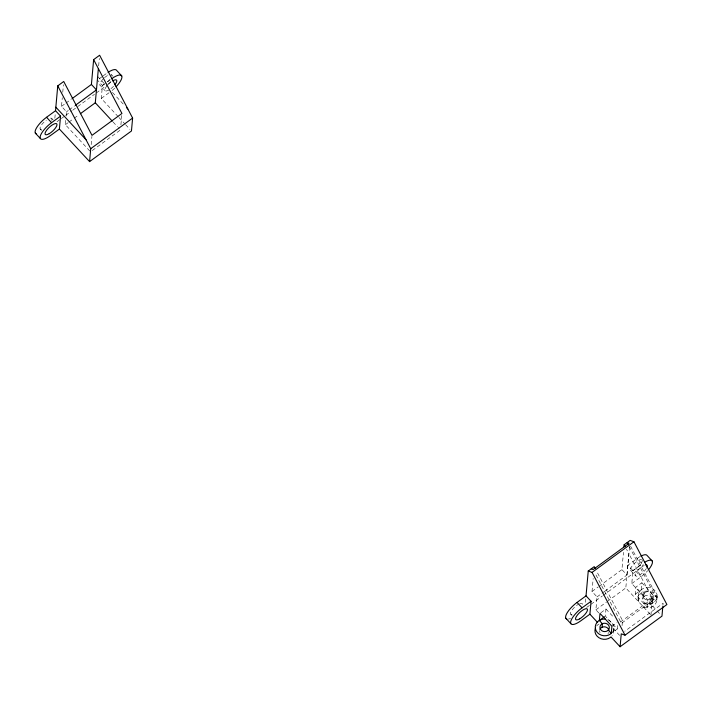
<?xml version="1.0" encoding="UTF-8"?>
<svg xmlns="http://www.w3.org/2000/svg" width="702" height="702" viewBox="0 0 702 702"><rect width="100%" height="100%" fill="white"/><g stroke="black" fill="none" stroke-linecap="round" stroke-linejoin="round"><path stroke-width="0.53" stroke-dasharray="3.51 2.63" d="M54.853 118.243L55.335 112.864M66.155 116.067L66.541 111.767L61.513 106.344L62.276 97.701M62.759 92.295L63.434 84.74M89.795 151.009L65.391 124.675L65.769 120.375M91.181 144.612L91.918 136.381M98.666 65.891L99.333 58.441M118.208 116.69L101.281 98.429L102.431 85.521L97.402 80.089M585.459 602.316L585.845 598.007M598.78 612.934L595.893 609.819L597.042 596.911L592.014 591.488L593.172 578.518M600.851 612.776L605.975 609.02L605.343 616.119L617.26 628.983L612.135 632.73M613.662 631.87L613.978 628.316M604.966 591.119L626.956 575.035L621.928 569.612L623.473 552.325M617.26 628.983L617.804 622.893M622.051 625.64L622.516 620.498L596.761 571.446M650.245 614.311L625.807 587.943L629.545 546.867M626.956 575.035L628.869 553.729L626.509 549.245M641.856 582.757L653.799 595.638L653.167 602.737L647.191 607.107L635.249 594.225L635.88 587.126L641.856 582.757L641.224 589.856L644.243 593.111L643.927 596.665L631.791 583.564L632.941 570.665L627.913 565.233L637.118 558.502A14.224 4.616 -42.8 0 1 639.908 556.66M638.136 598.516L638.451 594.971M638.609 601.746L638.557 597.156A9.389 8.354 5.1 0 1 640.101 590.926L641.76 589.347A9.389 8.354 5.1 0 1 654.975 590.61A9.389 8.354 5.1 0 1 653.825 602.377L651.763 603.509A9.389 8.354 5.1 0 1 644.594 603.667L643.506 603.141M642.804 598.964L643.12 595.419M638.241 600.701A9.389 8.354 5.1 0 1 639.785 594.48L641.444 592.9A9.389 8.354 5.1 0 1 654.65 594.164A9.389 8.354 5.1 0 1 653.509 605.923L651.447 607.063A9.389 8.354 5.1 0 1 644.278 607.212L644.594 603.667M647.191 607.107L647.823 600.008L635.88 587.126M652.149 599.859L652.465 596.305M656.818 600.307L657.133 596.753M662.925 605.37L663.118 603.22L624.736 631.291M120.911 124.789L121.744 115.523M650.956 615.075L652.439 598.613L628.869 553.729M607.941 633.652L608.16 633.441A4.695 4.177 5.1 0 0 608.722 632.484M61.513 106.344L65.032 103.764M65.909 103.124L71.183 99.263M99.079 78.87L102.422 76.421M103.264 75.807L106.607 73.359L108.047 74.912M66.541 111.767L68.296 110.477M69.182 109.837L74.456 105.976M102.431 85.521L104.107 84.293M107.459 81.844L111.644 78.782M56.994 121.709L60.486 119.156M61.355 118.515L64.847 115.97M65.716 115.33L71.823 110.863M72.692 110.223L94.507 94.279M96.253 92.997L105.458 86.267A14.224 4.616 -42.8 0 0 107.59 84.591M65.391 124.675L68.024 122.745M68.91 122.104L73.306 118.884M74.184 118.243L78.58 115.023M101.281 98.429L110.486 91.69M92.295 150.526L120.446 129.931L118.226 127.545M592.014 591.488L598.174 586.977M599.052 586.337L621.928 569.612M597.042 596.911L604.08 591.76M632.941 570.665L642.146 563.925L637.118 558.502M586.626 607.493L590.119 604.94M590.987 604.299L602.334 596.007M603.202 595.366L635.968 571.41A14.224 4.616 -42.8 0 0 643.278 564.557M595.893 609.819L606.449 602.097M607.327 601.456L625.807 587.943M631.791 583.564L640.996 576.833A14.224 4.616 -42.8 0 0 647.735 570.656M635.249 594.225L641.224 589.856M611.916 626.254L617.04 622.507M647.823 600.008L653.799 595.638M620.27 622.139L655.422 596.428L657.309 597.095L621.41 623.35L595.173 573.385M599.043 624.043L598.279 624.464A9.389 8.354 5.1 0 0 596.63 626.044M643.19 606.695L644.278 607.212M607.835 619.62L611.811 622.174L613.864 626.14A9.389 8.354 5.1 0 1 612.319 632.362M635.968 571.41L640.996 576.833M630.449 570.27L635.477 575.693M653.167 602.737L650.149 599.482L649.833 603.036L656.352 610.073M657.054 610.828L660.564 614.619M111.662 74.842L113.101 76.386M605.975 609.02L614.171 617.865M613.083 628.369L619.594 635.389M97.718 76.544L104.344 83.687M112.443 92.427L124.956 105.923M103.08 79.098A7.819 2.536 -42.8 0 0 99.938 85.126L104.967 90.558M118.945 117.488L124.833 123.842M125.57 124.631L129.993 129.396M570.621 614.022L572.06 615.566M113.048 121.955L117.488 126.746M51.834 118.585L53.273 120.139M40.119 128.878L41.558 130.432M630.572 546.165L657.309 597.095M629.185 546.463L655.422 596.428M638.557 597.156L638.925 598.201M570.551 618.444A14.224 4.616 -42.8 0 1 568.383 619.067M646.358 568.541A7.819 2.536 -42.8 0 1 638.074 575.816A7.819 2.536 -42.8 0 1 636.31 572.569A7.819 2.536 -42.8 0 1 644.603 565.294M579.747 603.615A7.819 2.536 -42.8 0 1 582.177 605.572M572.033 614.478A7.819 2.536 -42.8 0 1 571.463 610.889A7.819 2.536 -42.8 0 1 578.334 604.317M642.163 559.977A7.819 2.536 -42.8 0 1 634.959 569.383A7.819 2.536 -42.8 0 1 631.589 566.672A7.819 2.536 -42.8 0 1 641.646 559.564M110.977 81.423A14.224 4.616 -42.8 0 1 108.292 83.986M113.549 86.293A7.819 2.536 -42.8 0 1 110.512 88.961M108.977 89.97A7.819 2.536 -42.8 0 1 106.827 85.995M108.117 84.521A7.819 2.536 -42.8 0 1 111.144 81.862M114.698 88.154A14.224 4.616 -42.8 0 1 111.916 90.602M50.43 118.129A7.819 2.536 -42.8 0 1 51.676 120.428M41.523 129.335A7.819 2.536 -42.8 0 1 40.576 126.413A7.819 2.536 -42.8 0 1 46.297 120.182M111.144 74.421A7.819 2.536 -42.8 0 1 111.785 75.605M109.81 79.396A7.819 2.536 -42.8 0 1 107.046 82.274M105.484 83.529A7.819 2.536 -42.8 0 1 99.938 85.126M104.554 77.685A7.819 2.536 -42.8 0 1 107.652 75.421M600.07 632.669A4.695 4.177 5.1 0 1 599.648 630.528M613.548 629.685A9.389 8.354 5.1 0 1 612.004 635.907M644.778 592.602L643.945 593.392A4.695 4.177 5.1 0 0 644.199 598.49A4.695 4.177 5.1 0 0 649.78 599.683L650.807 599.122A4.695 4.177 5.1 0 0 651.386 593.234A4.695 4.177 5.1 0 0 644.778 592.602M644.454 596.156L643.629 596.946A4.695 4.177 5.1 0 0 643.883 602.035A4.695 4.177 5.1 0 0 649.464 603.237L650.491 602.667A4.695 4.177 5.1 0 0 651.061 596.788A4.695 4.177 5.1 0 0 644.454 596.156"/><path stroke-width="1.05" d="M55.528 110.714L57.748 85.872L63.724 81.493L92.006 135.354L121.929 113.47L93.638 59.617L99.623 55.247L132.617 118.076L131.458 130.984L89.584 161.609L59.407 129.054L60.556 116.146L55.528 110.714L46.551 117.278A14.224 4.616 -42.8 0 0 36.267 133.845M112.311 121.156L95.296 102.799L96.455 89.891L91.418 84.468L93.638 59.617M89.584 161.609L90.734 148.701L57.748 85.872M98.368 68.585L96.455 89.891L75.333 105.335M597.639 622.525L589.908 614.189L591.066 601.289L586.03 595.858L588.25 571.016L594.234 566.637L595.243 568.559M602.062 627.298L602.377 623.753L599.359 620.498L599.991 613.399L611.916 626.254L611.275 633.353L610.67 633.941A9.389 8.354 5.1 0 1 597.455 632.678A9.389 8.354 5.1 0 1 598.595 620.919L600.658 619.778A9.389 8.354 5.1 0 1 605.44 619.111M623.955 546.919L624.148 544.761L630.124 540.391L633.932 541.768L666.9 604.545L625.026 635.178L621.244 633.845L620.094 646.753L661.968 616.128L662.828 606.449M72.069 98.622L91.418 84.468M80.344 113.742L95.296 102.799M90.734 148.701L132.617 118.076M588.25 571.016L592.058 572.393L633.932 541.768M566.777 618.988A14.224 4.616 -42.8 0 1 577.062 602.421L586.03 595.858M599.359 620.498L604.483 616.742M59.407 129.054L50.412 135.591A14.224 4.616 -42.8 0 1 40.111 137.092A14.224 4.616 -42.8 0 1 51.562 122.683L60.556 116.146M589.908 614.189L580.923 620.735A14.224 4.616 -42.8 0 1 570.621 622.235A14.224 4.616 -42.8 0 1 582.072 607.827L591.066 601.289M591.268 568.874L593.155 569.541L629.062 543.287L627.167 542.62L628.176 544.541M652.228 561.03L647.2 555.598A14.224 4.616 -42.8 0 0 640.803 556.168M116.005 86.846A14.224 4.616 -42.8 0 0 121.718 75.886L116.69 70.454A14.224 4.616 -42.8 0 0 108.029 72.376M126.43 107.511L127.896 109.1M608.265 630.098L611.275 633.353M620.094 646.753L610.959 636.907L610.354 637.486A9.389 8.354 5.1 0 1 598.946 637.732A9.389 8.354 5.1 0 1 595.498 627.965M577.062 602.421L582.072 607.827M565.83 618.225L570.84 623.639M55.844 107.169L86.021 139.724M46.551 117.278L51.562 122.683M35.319 133.09L40.33 138.496M624.148 544.761L625.087 546.56M592.058 572.393L625.026 635.178M644.945 562.091A14.224 4.616 -42.8 0 1 648.859 569.322M645.787 564.952A7.819 2.536 -42.8 0 1 647.033 567.242M112.689 80.853A7.819 2.536 -42.8 0 1 114.838 84.828M111.644 78.782A14.224 4.616 -42.8 0 1 121.718 75.886M599.912 629.466A4.695 4.177 5.1 0 1 601.298 627.72L602.334 627.149A4.695 4.177 5.1 0 1 608.932 630.335M608.476 629.896L607.651 630.686A4.695 4.177 5.1 0 1 601.044 630.054A4.695 4.177 5.1 0 1 601.614 624.175L602.649 623.604A4.695 4.177 5.1 0 1 608.222 624.806A4.695 4.177 5.1 0 1 608.476 629.896M579.659 618.866A7.819 2.536 -42.8 0 0 587.372 609.16A7.819 2.536 -42.8 0 0 577.509 614.882A7.819 2.536 -42.8 0 0 579.659 618.866M49.158 133.722A7.819 2.536 -42.8 0 0 56.871 124.017A7.819 2.536 -42.8 0 0 46.999 129.747A7.819 2.536 -42.8 0 0 49.158 133.722"/></g></svg>
